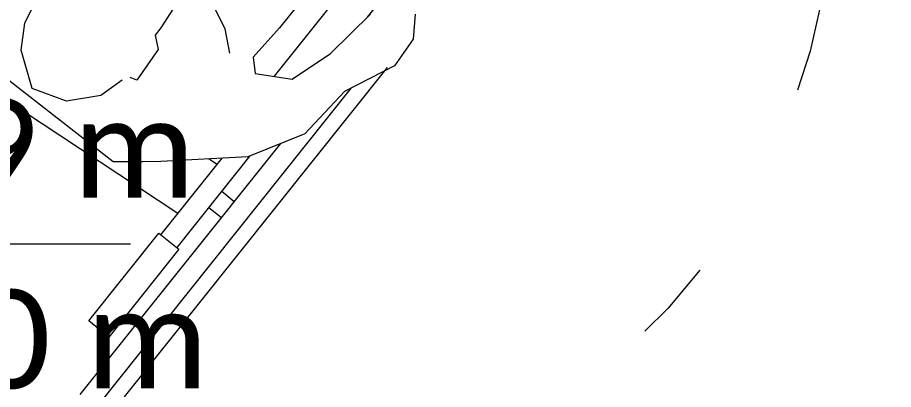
# Model space of a CAD drawing. Extents: x -14.2 to 52.3, y 3.7 to 90.9.
# Drawn here: x 41.235 to 42.3, y 17.3 to 17.752 of the extents above; entities that cross this region are included whole.
import ezdxf

# ---------------------------------------------------------------- set-up
doc = ezdxf.new("R2010")
doc.units = 0
doc.linetypes.add('limpo_PINI-PSG-PE-0102-LAZ-R00$0$IMPORT-IMPORT-DASHDOT', pattern=[1, 0.5, -0.25, 0, -0.25])
doc.layers.add('limpo_PINI-PSG-PE-0102-LAZ-R00$0$0-16', color=7, linetype='limpo_PINI-PSG-PE-0102-LAZ-R00$0$IMPORT-IMPORT-DASHDOT', lineweight=5, true_color=0x999999)
doc.layers.add('limpo_PINI-PSG-PE-0102-LAZ-R00$0$0-8', color=7, linetype='Continuous', lineweight=5, true_color=0x999999)
doc.layers.add('limpo_PINI-PSG-PE-0102-LAZ-R00$0$G-ANNO-DIMS', color=1, linetype='Continuous', lineweight=5)
doc.layers.add('limpo_PINI-PSG-PE-0102-LAZ-R00$0$XR_ARQT', color=7, linetype='Continuous')
doc.layers.add('XR_ARQT', color=7, linetype='Continuous')
doc.styles.add('limpo_PINI-PSG-PE-0102-LAZ-R00$0$Calibri_2', font='calibri.ttf', dxfattribs={"height": 0.22})

# ---------------------------------------------------------------- blocks, each defined once
blk = doc.blocks.new('limpo_PINI-PSG-PE-0102-LAZ-R00$0$LAZ GERAL - PNE_dwg-25011385-009 - PRE - PAV_ LAZER - GERAL')
at = {"layer": 'limpo_PINI-PSG-PE-0102-LAZ-R00$0$0-16'}
blk.add_ellipse((19.8475, -6.923), major_axis=(-0.1723, 0.7299), ratio=1, dxfattribs=at)
at = {"layer": 'limpo_PINI-PSG-PE-0102-LAZ-R00$0$0-8'}
for p, q in [((19.7383, -7.5395), (20.058, -7.139)), ((19.7041, -7.5523), (20.0142, -7.1638)), ((19.6846, -7.5367), (19.9282, -7.2314)), ((19.8021, -7.3579), (19.8911, -7.2463)), ((19.7826, -7.3423), (19.8568, -7.2492)), ((19.8508, -7.2569), (19.8405, -7.2501)), ((19.8717, -7.3022), (19.8564, -7.2899)), ((19.8561, -7.3217), (19.8408, -7.3095))]:
    blk.add_line(p, q, dxfattribs=at)
at = {"layer": 'limpo_PINI-PSG-PE-0102-LAZ-R00$0$0-8', "flags": 128}
for points in [[(19.7245, -7.2538), (19.531, -7.103)], [(19.9655, -7.0422), (19.9268, -7.0907), (19.8947, -7.1264), (19.8969, -7.1462), (19.9419, -7.1532), (19.9885, -7.1219), (20.0373, -7.0743)], [(20.0915, -7.0742), (20.0889, -7.1046), (20.0665, -7.1372), (20.0057, -7.1681), (19.9573, -7.2197), (19.8882, -7.2475), (19.7826, -7.2533), (19.7606, -7.2538), (19.7245, -7.2538)], [(19.7354, -7.1543), (19.7094, -7.1733), (19.668, -7.1799), (19.6262, -7.1646), (19.6129, -7.1179), (19.6173, -7.0853), (19.6287, -7.062)], [(19.7978, -7.0671), (19.7824, -7.0909), (19.7754, -7.0997), (19.7793, -7.1173), (19.7534, -7.1543), (19.745, -7.1512)], [(20.0334, -7.0781), (20.0967, -6.9988), (20.0625, -6.9715), (19.9202, -7.1498)], [(19.8661, -7.1216), (19.8608, -7.0921), (19.8453, -7.0617), (19.8316, -7.0292), (19.8074, -7.0098)], [(19.803, -7.3167), (19.6131, -7.1911), (19.4527, -7.0372)]]:
    blk.add_lwpolyline(points, dxfattribs=at)
blk.add_lwpolyline([(19.7801, -7.3403), (19.8045, -7.3598), (19.7192, -7.4667), (19.6948, -7.4472)], close=True, dxfattribs=at)
blk = doc.blocks.new('limpo_PINI-PSG-PE-0102-LAZ-R00$0$Elevações de ponto - M_Cota de elevação - Alvo preenchido-23738-5PPE_008_LAZER__P_A_0_09_')
at = {"layer": 'limpo_PINI-PSG-PE-0102-LAZ-R00$0$G-ANNO-DIMS'}
blk.add_line((-2.3, 0), (14.5, 0), dxfattribs=at)
blk = doc.blocks.new('limpo_PINI-PSG-PE-0102-LAZ-R00$0$A$C745163c0')
at = {"layer": 'limpo_PINI-PSG-PE-0102-LAZ-R00$0$G-ANNO-DIMS', "extrusion": (0, 0, -1), "xscale": 74.99999999999996, "yscale": 74.99999999999996, "zscale": 74.99999999999996, "rotation": 180}
blk.add_blockref('limpo_PINI-PSG-PE-0102-LAZ-R00$0$Elevações de ponto - M_Cota de elevação - Alvo preenchido-23738-5PPE_008_LAZER__P_A_0_09_', (-26202.8, -4132), dxfattribs=at)
at = {"layer": 'limpo_PINI-PSG-PE-0102-LAZ-R00$0$G-ANNO-DIMS', "insert": (26364.1, -3956), "char_height": 120, "width": 1240.975, "attachment_point": 1, "line_spacing_factor": 1.158048, "style": 'limpo_PINI-PSG-PE-0102-LAZ-R00$0$Calibri_2'}
blk.add_mtext('P.A +12.69 m\\PP.O +12.60 m', dxfattribs=at)
blk = doc.blocks.new('limpo_PINI-PSG-PE-0102-LAZ-R00')
at = {"layer": 'limpo_PINI-PSG-PE-0102-LAZ-R00$0$XR_ARQT', "xscale": 0.001000000000038553, "yscale": 0.001000000000038553, "zscale": 0.001000000000038553}
blk.add_blockref('limpo_PINI-PSG-PE-0102-LAZ-R00$0$A$C745163c0', (14.124, 21.592), dxfattribs=at)
at = {"layer": 'limpo_PINI-PSG-PE-0102-LAZ-R00$0$XR_ARQT'}
blk.add_blockref('limpo_PINI-PSG-PE-0102-LAZ-R00$0$LAZ GERAL - PNE_dwg-25011385-009 - PRE - PAV_ LAZER - GERAL', (21.6689, 24.8134), dxfattribs=at)

msp = doc.modelspace()

# ---------------------------------------------------------------- block references
at = {"layer": 'XR_ARQT'}
msp.add_blockref('limpo_PINI-PSG-PE-0102-LAZ-R00', (-0.0418, 0.017), dxfattribs=at)

doc.saveas('drawing.dxf')
